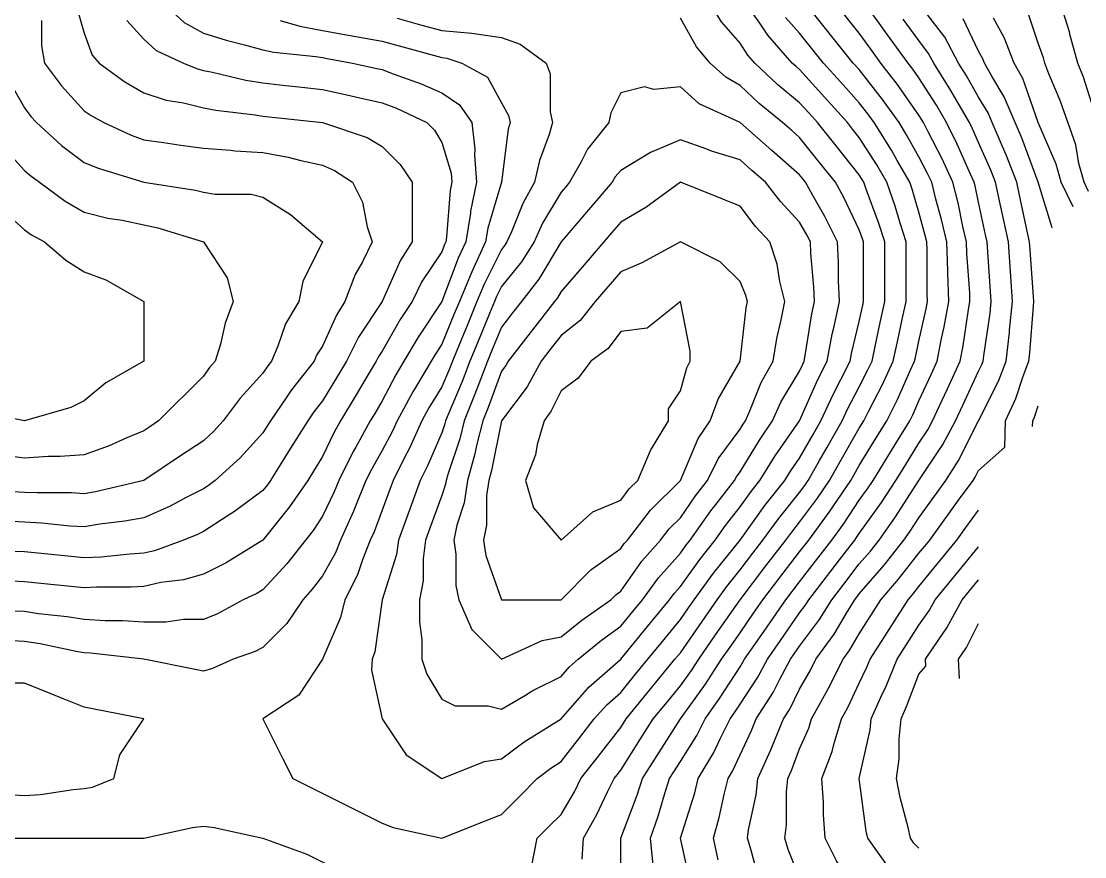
# Model space of a CAD drawing. Header units: inches. Extents: x 794995 to 811195, y 2485918 to 2508058.
# Drawn here: x 808254 to 808789, y 2499409 to 2499829 of the extents above; entities that cross this region are included whole.
import ezdxf

# ---------------------------------------------------------------- set-up
doc = ezdxf.new("R2010")
doc.units = ezdxf.units.IN
doc.header["$MEASUREMENT"] = 0
doc.layers.add('contour', color=7, linetype='Continuous')

msp = doc.modelspace()

# ---------------------------------------------------------------- linework, layer by layer
at = {"layer": 'contour'}
for points in [[(808790.5, 2499743.71), (808788.24, 2499748.36), (808785.69, 2499757.84), (808784.05, 2499767.25), (808776.27, 2499789.47), (808770.61, 2499802.91), (808768.49, 2499808.36), (808767.77, 2499810.97), (808765.16, 2499818.36), (808760.16, 2499833.36), (808757.66, 2499838.36), (808751.83, 2499851.7), (808750.87, 2499854.08), (808743.73, 2499868.36), (808743.73, 2499898.36), (808750.16, 2499913.36), (808759.16, 2499928.36), (808762.16, 2499931.36), (808765.16, 2499934.36), (808776.59, 2499946.93), (808785.16, 2499958.36), (808789.7, 2499963.82)], [(808795.16, 2499778.36), (808787.96, 2499801.16), (808785.16, 2499808.36), (808781.31, 2499822.21), (808780.87, 2499824.08), (808776.41, 2499838.36), (808774.63, 2499847.84), (808765.16, 2499868.36), (808765.16, 2499898.36), (808779.28, 2499914.24), (808789.16, 2499928.36)], [(808325.16, 2499838.36), (808335.56, 2499828.76), (808345.16, 2499823.36), (808356.59, 2499819.79), (808365.93, 2499817.59), (808375.16, 2499815.03), (808380.61, 2499813.82), (808401.83, 2499811.69), (808405.16, 2499811.09), (808407.47, 2499810.67), (808420.16, 2499808.36), (808432.43, 2499805.63), (808435.16, 2499805.03), (808440.61, 2499802.91), (808454.72, 2499797.93), (808465.16, 2499793.36), (808474.05, 2499787.25), (808480.16, 2499778.36), (808481.83, 2499765.03), (808481.52, 2499762), (808482.66, 2499748.36), (808479.64, 2499733.88), (808479.56, 2499732.76), (808477.16, 2499718.36), (808473.34, 2499710.18), (808465.16, 2499688.36), (808453.16, 2499670.36), (808446.07, 2499658.36), (808442.02, 2499651.5), (808435.16, 2499638.36), (808431.41, 2499632.11), (808429.16, 2499628.36), (808421.83, 2499615.03), (808420.61, 2499612.91), (808413.34, 2499598.36), (808410.97, 2499592.56), (808405.16, 2499580.36), (808400.36, 2499573.16), (808396.59, 2499568.36), (808387.16, 2499556.36), (808375.16, 2499543.36), (808372, 2499541.52), (808365.16, 2499538.36), (808352.22, 2499531.3), (808345.16, 2499528.36), (808335.16, 2499528.36), (808326.41, 2499527.11), (808315.16, 2499527.11), (808304.57, 2499527.77), (808295.75, 2499527.77), (808285.16, 2499528.36), (808276.59, 2499529.79), (808262.22, 2499531.3), (808255.16, 2499532.36), (808249.44, 2499532.65)], [(808281.83, 2499835.03), (808285.16, 2499823.36), (808289.16, 2499812.36), (808292.66, 2499808.36), (808305.69, 2499798.89), (808315.16, 2499793.36), (808326.41, 2499789.61), (808335.16, 2499788.36), (808345.16, 2499785.86), (808351.47, 2499784.68), (808371.16, 2499782.36), (808375.16, 2499781.69), (808405.16, 2499778.36), (808427.66, 2499770.86), (808435.16, 2499766.36), (808444.16, 2499757.36), (808450.16, 2499748.36), (808450.16, 2499718.36), (808444.39, 2499709.13), (808435.16, 2499688.36), (808423.16, 2499670.36), (808417.16, 2499658.36), (808412.66, 2499650.86), (808405.16, 2499638.36), (808400.71, 2499632.81), (808397.66, 2499628.36), (808389.01, 2499614.51), (808385.16, 2499608.36), (808378.91, 2499598.36), (808377.38, 2499596.14), (808375.16, 2499593.36), (808360.87, 2499582.65), (808357.16, 2499580.36), (808345.16, 2499572.65), (808342.3, 2499571.22), (808335.16, 2499568.36), (808320.61, 2499562.91), (808315.16, 2499561.69), (808308.1, 2499561.3), (808293.73, 2499559.79), (808285.16, 2499559.36), (808276.98, 2499560.18), (808261.83, 2499561.69), (808255.16, 2499562.36), (808249.44, 2499562.65)], [(808507.16, 2499388.36), (808513.16, 2499418.36), (808519.16, 2499424.36), (808525.16, 2499430.36), (808531.83, 2499441.69), (808535.16, 2499448.36), (808543.91, 2499459.61), (808555.16, 2499474.08), (808557.89, 2499478.36), (808582.43, 2499508.36), (808585.16, 2499511.69), (808596.07, 2499527.45), (808603.62, 2499538.36), (808608.49, 2499545.03), (808615.16, 2499553.36), (808621.68, 2499561.84), (808626.7, 2499568.36), (808634.49, 2499579.03), (808645.16, 2499592.36), (808647.71, 2499595.81), (808649.45, 2499598.36), (808655.16, 2499608.36), (808658.79, 2499614.72), (808666.59, 2499628.36), (808669.31, 2499634.22), (808675.16, 2499645.5), (808679.55, 2499653.97), (808681.59, 2499658.36), (808683.34, 2499666.54), (808685.75, 2499677.77), (808688.02, 2499688.36), (808688.02, 2499718.36), (808684.89, 2499728.09), (808678.69, 2499744.83), (808677.47, 2499748.36), (808676.62, 2499749.82), (808675.16, 2499752.11), (808663.49, 2499766.69), (808654.16, 2499778.36), (808649.9, 2499783.1), (808645.16, 2499788.36), (808634.25, 2499797.45), (808622.66, 2499808.36), (808619.16, 2499812.36), (808615.16, 2499818.36), (808605.93, 2499829.13), (808600.16, 2499838.36)], [(808535.75, 2499407.77), (808536.41, 2499418.36), (808543.16, 2499430.36), (808548.49, 2499441.69), (808551.83, 2499448.36), (808553.28, 2499450.24), (808555.16, 2499452.65), (808565.16, 2499468.36), (808571.52, 2499478.36), (808577.66, 2499485.86), (808585.16, 2499495.03), (808590.74, 2499502.78), (808594.39, 2499508.36), (808602.89, 2499520.63), (808615.16, 2499538.36), (808628.2, 2499555.32), (808638.24, 2499568.36), (808641.16, 2499572.36), (808645.16, 2499577.36), (808654.09, 2499589.42), (808660.16, 2499598.36), (808665.61, 2499607.91), (808675.16, 2499624.61), (808677.47, 2499628.36), (808679.77, 2499632.98), (808686.87, 2499646.65), (808692.3, 2499658.36), (808694.57, 2499668.95), (808696.98, 2499680.18), (808698.73, 2499688.36), (808698.73, 2499718.36), (808695.69, 2499727.84), (808693.16, 2499736.36), (808689.01, 2499748.36), (808683.94, 2499757.14), (808675.16, 2499770.86), (808671.83, 2499775.03), (808669.16, 2499778.36), (808657.79, 2499790.99), (808645.16, 2499805.03), (808643.34, 2499806.54), (808641.41, 2499808.36), (808629.16, 2499822.36), (808625.16, 2499828.36), (808618.16, 2499838.36)], [(808571.52, 2499404.72), (808570.16, 2499418.36), (808574.05, 2499429.47), (808577.16, 2499440.36), (808579.7, 2499448.36), (808581.83, 2499451.69), (808585.16, 2499456.93), (808593.49, 2499470.03), (808597.66, 2499478.36), (808604.91, 2499488.61), (808615.16, 2499504.61), (808616.66, 2499506.86), (808617.47, 2499508.36), (808622.66, 2499515.86), (808628.79, 2499524.72), (808638.24, 2499538.36), (808645.16, 2499547.36), (808654.29, 2499559.23), (808661.31, 2499568.36), (808667.16, 2499576.36), (808675.16, 2499588.36), (808679.34, 2499594.18), (808682.08, 2499598.36), (808690.87, 2499612.65), (808693.16, 2499616.36), (808700.54, 2499628.36), (808702.08, 2499631.44), (808705.16, 2499638.36), (808711.47, 2499652.05), (808714.39, 2499658.36), (808716.59, 2499669.79), (808717.89, 2499675.63), (808720.16, 2499688.36), (808719.64, 2499702.84), (808719.64, 2499703.88), (808719.16, 2499718.36), (808716.51, 2499729.71), (808713.73, 2499739.79), (808711.59, 2499748.36), (808709.55, 2499752.75), (808705.16, 2499761.22), (808699, 2499772.21), (808695.16, 2499778.36), (808686.87, 2499790.07), (808675.16, 2499805.03), (808672.16, 2499808.36), (808648.16, 2499838.36)], [(808590.61, 2499393.82), (808585.16, 2499418.36), (808592.36, 2499441.16), (808594.16, 2499448.36), (808602.03, 2499461.49), (808605.16, 2499468.36), (808610.16, 2499478.36), (808612.23, 2499481.29), (808615.16, 2499485.86), (808624.16, 2499499.36), (808629.01, 2499508.36), (808635.61, 2499517.91), (808645.16, 2499531.69), (808648.02, 2499535.5), (808649.77, 2499538.36), (808660.81, 2499552.71), (808665.16, 2499558.36), (808672.85, 2499568.36), (808673.83, 2499569.69), (808675.16, 2499571.69), (808686.32, 2499587.2), (808693.62, 2499598.36), (808698.02, 2499605.5), (808705.16, 2499617.11), (808709.66, 2499623.86), (808712.08, 2499628.36), (808718.02, 2499641.22), (808719.37, 2499644.15), (808725.93, 2499658.36), (808727.42, 2499666.1), (808729.94, 2499683.14), (808730.87, 2499688.36), (808730.71, 2499692.81), (808729.35, 2499712.56), (808729.16, 2499718.36), (808727.33, 2499726.19), (808724.87, 2499738.08), (808722.3, 2499748.36), (808716.87, 2499760.07), (808709.77, 2499773.75), (808707.47, 2499778.36), (808706.62, 2499779.82), (808705.16, 2499782.11), (808694.39, 2499797.59), (808686.07, 2499808.36), (808681.47, 2499814.68), (808675.16, 2499823.36), (808663.16, 2499838.36)], [(808604.25, 2499407.45), (808601.83, 2499418.36), (808604.72, 2499428.8), (808607.16, 2499440.36), (808609.16, 2499448.36), (808611.41, 2499452.11), (808615.16, 2499460.36), (808620.97, 2499472.56), (808623.34, 2499478.36), (808631.83, 2499491.7), (808635.16, 2499498.36), (808640.54, 2499508.36), (808642.43, 2499511.09), (808645.16, 2499515.03), (808655.16, 2499528.36), (808661.31, 2499538.36), (808667.33, 2499546.19), (808675.16, 2499556.36), (808680.74, 2499562.78), (808685.16, 2499568.36), (808693.45, 2499580.07), (808705.16, 2499598.36), (808717.16, 2499616.36), (808723.62, 2499628.36), (808727.26, 2499636.26), (808735.16, 2499653.36), (808736.83, 2499656.7), (808737.47, 2499658.36), (808737.77, 2499660.97), (808740.97, 2499682.56), (808741.59, 2499688.36), (808739.45, 2499718.36), (808738.69, 2499721.89), (808735.16, 2499738.36), (808733.45, 2499746.65), (808733.02, 2499748.36), (808731.16, 2499752.36), (808724.39, 2499767.59), (808719.01, 2499778.36), (808713.94, 2499787.14), (808705.16, 2499800.86), (808702.08, 2499805.28), (808699.7, 2499808.36), (808689.37, 2499822.57), (808685.16, 2499828.36), (808677.89, 2499838.36)], [(808645.16, 2499398.36), (808639.44, 2499412.65), (808637.66, 2499418.36), (808638.49, 2499425.03), (808638.49, 2499441.69), (808639.16, 2499448.36), (808641.02, 2499452.5), (808645.16, 2499463.36), (808649.77, 2499473.75), (808651.16, 2499478.36), (808658.49, 2499491.7), (808659.7, 2499493.82), (808666.98, 2499508.36), (808670.42, 2499513.1), (808675.16, 2499521.22), (808686.07, 2499538.36), (808694.91, 2499548.61), (808705.16, 2499561.69), (808708.16, 2499565.36), (808710.61, 2499568.36), (808720.95, 2499582.57), (808725.16, 2499588.36), (808732.43, 2499598.36), (808733.49, 2499600.03), (808735.16, 2499603.36), (808748.39, 2499615.13), (808748.79, 2499628.36), (808753.91, 2499639.61), (808757.66, 2499650.86), (808760.54, 2499658.36), (808761.02, 2499662.5), (808762.76, 2499685.96), (808763.02, 2499688.36), (808762.85, 2499690.67), (808761.16, 2499714.36), (808760.87, 2499718.36), (808759.7, 2499723.82), (808756.34, 2499739.54), (808754.45, 2499748.36), (808749.01, 2499762.21), (808747.16, 2499766.36), (808742.08, 2499778.36), (808740.02, 2499783.23), (808735.16, 2499791.22), (808729, 2499802.21), (808725.16, 2499808.36), (808718.13, 2499821.33), (808705.16, 2499838.36)], [(808383.73, 2499829.79), (808393.62, 2499826.82), (808405.16, 2499824.72), (808419.01, 2499822.21), (808435.16, 2499819.27), (808443.73, 2499816.93), (808465.16, 2499811.09), (808467.66, 2499810.86), (808475.16, 2499808.36), (808488.1, 2499801.3), (808495.16, 2499788.36), (808498.69, 2499781.89), (808499.45, 2499778.36), (808498.49, 2499775.03), (808495.16, 2499748.36), (808488.3, 2499725.22), (808487.16, 2499718.36), (808480.16, 2499703.36), (808473.98, 2499688.36), (808471.41, 2499682.11), (808465.16, 2499666.93), (808461.73, 2499661.79), (808459.7, 2499658.36), (808451.83, 2499645.03), (808450.56, 2499642.96), (808442.66, 2499628.36), (808440.3, 2499623.22), (808435.16, 2499613.36), (808429.7, 2499603.82), (808426.98, 2499598.36), (808421.31, 2499584.51), (808420.68, 2499582.84), (808414.16, 2499568.36), (808411.59, 2499561.93), (808405.16, 2499550.36), (808399.94, 2499543.58), (808395.16, 2499538.36), (808387.16, 2499526.36), (808375.16, 2499514.36), (808371.16, 2499512.36), (808360.16, 2499508.36), (808349.77, 2499503.75), (808345.16, 2499502.36), (808340.16, 2499503.36), (808315.16, 2499508.36), (808288.32, 2499511.52), (808285.16, 2499511.69), (808281.16, 2499512.36), (808262.98, 2499516.19), (808255.16, 2499517.36), (808245.69, 2499517.84)], [(808306.59, 2499829.79), (808315.16, 2499820.36), (808321.47, 2499814.68), (808335.16, 2499808.36), (808342.16, 2499805.36), (808345.16, 2499804.61), (808349.77, 2499803.75), (808366.59, 2499799.79), (808375.16, 2499798.36), (808386.41, 2499797.11), (808393.16, 2499796.36), (808405.16, 2499795.03), (808418.79, 2499792), (808422.3, 2499791.22), (808435.16, 2499788.36), (808442.36, 2499785.56), (808457.66, 2499778.36), (808461.41, 2499774.61), (808465.16, 2499768.36), (808469.77, 2499752.98), (808470.16, 2499748.36), (808469.3, 2499744.22), (808467.56, 2499720.76), (808467.16, 2499718.36), (808466.52, 2499717), (808465.16, 2499713.36), (808455.16, 2499698.36), (808450.16, 2499688.36), (808444.25, 2499679.27), (808435.16, 2499663.36), (808433.16, 2499660.36), (808432.16, 2499658.36), (808427.66, 2499650.86), (808422.03, 2499641.49), (808414.16, 2499628.36), (808410.97, 2499622.56), (808405.16, 2499610.36), (808400.54, 2499602.98), (808397.66, 2499598.36), (808388.49, 2499585.03), (808375.16, 2499568.36), (808356.59, 2499556.93), (808345.16, 2499551.22), (808335.16, 2499548.36), (808323.73, 2499546.93), (808315.16, 2499545.03), (808308.84, 2499544.68), (808291.47, 2499544.68), (808285.16, 2499544.36), (808278.49, 2499545.03), (808263.34, 2499546.54), (808255.16, 2499547.36), (808245.69, 2499547.84)], [(808263.73, 2499829.79), (808263.73, 2499816.93), (808265.16, 2499808.36), (808273.73, 2499796.93), (808285.16, 2499784.36), (808288.69, 2499781.89), (808295.16, 2499778.36), (808308.84, 2499772.05), (808315.16, 2499769.79), (808325.16, 2499768.36), (808333.91, 2499767.11), (808345.16, 2499765.5), (808359.01, 2499764.51), (808361.04, 2499764.24), (808375.16, 2499763.36), (808387.79, 2499760.99), (808394.25, 2499759.27), (808405.16, 2499756.93), (808411.16, 2499754.36), (808420.16, 2499748.36), (808425.16, 2499738.36), (808427.66, 2499725.86), (808430.16, 2499718.36), (808425.16, 2499708.36), (808421.52, 2499702), (808416.41, 2499688.36), (808412.08, 2499681.44), (808405.16, 2499665.86), (808402.16, 2499661.36), (808400.87, 2499658.36), (808389.56, 2499643.96), (808387.16, 2499640.36), (808378.91, 2499628.36), (808377.47, 2499626.05), (808375.16, 2499622.36), (808363.73, 2499609.79), (808351.16, 2499598.36), (808347.77, 2499595.75), (808345.16, 2499594.08), (808336.59, 2499589.79), (808328.2, 2499585.32), (808315.16, 2499579.61), (808305.69, 2499577.84), (808293.16, 2499576.36), (808285.16, 2499575.03), (808278.1, 2499575.42), (808263.73, 2499576.93), (808255.16, 2499577.36), (808245.69, 2499577.84)], [(808442.66, 2499830.86), (808454.45, 2499827.65), (808465.16, 2499824.72), (808480.16, 2499823.36), (808495.16, 2499821.22), (808504.63, 2499817.84), (808517.66, 2499808.36), (808519.7, 2499802.91), (808519.7, 2499783.82), (808520.87, 2499778.36), (808519.16, 2499772.36), (808514.25, 2499759.27), (808511.83, 2499748.36), (808505.87, 2499737.65), (808500.16, 2499723.36), (808497.89, 2499718.36), (808496.83, 2499716.7), (808495.16, 2499714.61), (808486.41, 2499697.11), (808482.81, 2499688.36), (808477.66, 2499675.86), (808474.16, 2499667.36), (808470.45, 2499658.36), (808468.99, 2499654.53), (808465.16, 2499645.5), (808458.67, 2499634.85), (808455.16, 2499628.36), (808448.87, 2499614.65), (808446.07, 2499609.27), (808440.61, 2499598.36), (808439.16, 2499594.36), (808435.16, 2499583.36), (808431.02, 2499572.5), (808429.16, 2499568.36), (808425.16, 2499558.36), (808422.66, 2499550.86), (808416.41, 2499538.36), (808414.16, 2499529.36), (808405.16, 2499508.36), (808393.16, 2499490.36), (808375.16, 2499478.36), (808385.16, 2499458.36), (808390.16, 2499448.36), (808435.16, 2499425.86), (808440.61, 2499423.82), (808465.16, 2499418.36), (808486.59, 2499426.93), (808495.16, 2499430.36), (808504.16, 2499439.36), (808513.16, 2499448.36), (808519.94, 2499453.58), (808525.16, 2499456.93), (808534.53, 2499468.99), (808541.83, 2499478.36), (808548.1, 2499485.42), (808555.16, 2499491.7), (808562.66, 2499500.86), (808568.79, 2499508.36), (808576.16, 2499517.36), (808585.16, 2499528.36), (808589.25, 2499534.27), (808592.08, 2499538.36), (808601.83, 2499551.7), (808615.16, 2499568.36), (808627.72, 2499585.8), (808637.66, 2499598.36), (808640.54, 2499602.98), (808645.16, 2499609.61), (808651.98, 2499621.54), (808655.87, 2499628.36), (808661.99, 2499641.53), (808665.93, 2499649.13), (808670.54, 2499658.36), (808671.29, 2499662.23), (808675.16, 2499678.36), (808676.92, 2499686.6), (808677.3, 2499688.36), (808677.3, 2499718.36), (808676.78, 2499719.98), (808675.16, 2499724.36), (808667.42, 2499740.62), (808663.16, 2499748.36), (808655.16, 2499758.36), (808645.16, 2499770.86), (808641.16, 2499774.36), (808636.59, 2499778.36), (808624.84, 2499788.04), (808615.16, 2499797.11), (808607.96, 2499801.16), (808600.16, 2499808.36), (808593.34, 2499816.54), (808585.16, 2499830.86)], [(808555.16, 2499388.36), (808555.16, 2499418.36), (808563.44, 2499440.09), (808566.07, 2499448.36), (808573.49, 2499460.03), (808585.16, 2499478.36), (808597.72, 2499495.8), (808605.93, 2499508.36), (808609.7, 2499513.82), (808615.16, 2499521.7), (808621.98, 2499531.54), (808626.7, 2499538.36), (808634.72, 2499548.8), (808645.16, 2499562.36), (808647.77, 2499565.75), (808649.77, 2499568.36), (808660.49, 2499583.03), (808661.83, 2499585.03), (808670.87, 2499598.36), (808672.43, 2499601.09), (808675.16, 2499605.86), (808683.73, 2499619.79), (808689.01, 2499628.36), (808694.39, 2499639.13), (808701.16, 2499654.36), (808703.02, 2499658.36), (808703.39, 2499660.13), (808705.16, 2499668.36), (808708.8, 2499684.72), (808709.45, 2499688.36), (808709.3, 2499692.5), (808709.3, 2499714.22), (808709.16, 2499718.36), (808708.4, 2499721.6), (808705.16, 2499733.36), (808701.73, 2499744.93), (808700.54, 2499748.36), (808694.25, 2499759.27), (808691.31, 2499764.51), (808682.66, 2499778.36), (808679.55, 2499782.75), (808675.16, 2499788.36), (808665.69, 2499798.89), (808657.16, 2499808.36), (808645.16, 2499823.36), (808638.1, 2499831.3)], [(808624.63, 2499397.84), (808620.61, 2499412.91), (808618.91, 2499418.36), (808619.45, 2499422.65), (808623.34, 2499440.18), (808624.16, 2499448.36), (808630.68, 2499462.84), (808631.31, 2499464.51), (808636.98, 2499478.36), (808640.16, 2499483.36), (808645.16, 2499493.36), (808650.61, 2499502.91), (808653.34, 2499508.36), (808662.53, 2499520.99), (808669.16, 2499532.36), (808672.85, 2499538.36), (808675.16, 2499541.36), (808687.72, 2499555.8), (808697.66, 2499568.36), (808700.77, 2499572.75), (808705.16, 2499579.61), (808713.05, 2499590.47), (808718.79, 2499598.36), (808725.16, 2499608.36), (808735.16, 2499628.36), (808745.16, 2499648.36), (808749.01, 2499658.36), (808750.68, 2499672.84), (808750.76, 2499673.96), (808752.3, 2499688.36), (808750.16, 2499718.36), (808747.51, 2499730.71), (808746.07, 2499737.45), (808743.73, 2499748.36), (808741.31, 2499754.52), (808735.16, 2499768.36), (808732.08, 2499775.28), (808730.54, 2499778.36), (808724.25, 2499789.27), (808721.31, 2499794.51), (808712.66, 2499808.36), (808710.02, 2499813.23), (808705.16, 2499819.61), (808697.26, 2499830.47)], [(808772.26, 2499725.47), (808765.16, 2499748.36), (808757.05, 2499770.25), (808753.62, 2499778.36), (808748.13, 2499791.33), (808741.83, 2499801.69), (808738.16, 2499808.36), (808737.3, 2499810.5), (808735.16, 2499814.36), (808727.42, 2499830.62)], [(808782.74, 2499735.95), (808776.7, 2499748.36), (808774.25, 2499757.45), (808765.16, 2499778.36), (808757.42, 2499800.62), (808753.16, 2499808.36), (808748.02, 2499821.22), (808742.66, 2499830.86)], [(808246.98, 2499800.18), (808255.16, 2499785.86), (808258.32, 2499781.52), (808261.16, 2499778.36), (808273.73, 2499766.93), (808285.16, 2499758.36), (808292.22, 2499755.42), (808315.16, 2499748.36), (808341.16, 2499744.36), (808345.16, 2499743.36), (808351.16, 2499742.36), (808369.16, 2499742.36), (808375.16, 2499740.86), (808389.01, 2499732.21), (808405.16, 2499718.36), (808395.16, 2499698.36), (808393.16, 2499688.36), (808386.41, 2499677.11), (808382.66, 2499665.86), (808379.45, 2499658.36), (808377.56, 2499655.96), (808375.16, 2499652.36), (808363.73, 2499639.79), (808355.16, 2499628.36), (808350.38, 2499623.14), (808345.16, 2499618.36), (808333.16, 2499610.36), (808315.16, 2499598.36), (808290.87, 2499592.65), (808285.16, 2499591.69), (808278.84, 2499592.05), (808261.47, 2499592.05), (808255.16, 2499592.36), (808249.44, 2499592.65)], [(808243.73, 2499766.93), (808255.16, 2499754.36), (808258.32, 2499751.52), (808262.66, 2499748.36), (808275.69, 2499738.89), (808285.16, 2499733.36), (808297.16, 2499730.36), (808304.25, 2499729.27), (808315.16, 2499726.93), (808322.22, 2499725.42), (808345.16, 2499718.36), (808357.16, 2499700.36), (808360.16, 2499688.36), (808356.07, 2499677.45), (808353.73, 2499666.93), (808351.16, 2499658.36), (808348.32, 2499655.2), (808345.16, 2499650.86), (808322.66, 2499628.36), (808318.16, 2499625.36), (808315.16, 2499623.36), (808306.59, 2499619.79), (808297.79, 2499615.73), (808285.16, 2499611.22), (808273.16, 2499610.36), (808267.16, 2499610.36), (808255.16, 2499609.61), (808242.3, 2499611.22)], [(808242.53, 2499735.73), (808255.16, 2499724.36), (808258.69, 2499721.89), (808265.16, 2499718.36), (808275.93, 2499709.13), (808285.16, 2499703.36), (808296.07, 2499699.27), (808315.16, 2499688.36), (808315.16, 2499658.36), (808296.07, 2499647.45), (808285.16, 2499638.36), (808278.49, 2499635.03), (808255.16, 2499628.36), (808230.16, 2499633.36)], [(808762.35, 2499625.55), (808762.43, 2499628.36), (808763.28, 2499630.24), (808765.16, 2499635.86)], [(808705.16, 2499366.93), (808675.16, 2499388.36), (808663.73, 2499406.93), (808658.02, 2499418.36), (808657.16, 2499430.36), (808657.16, 2499436.36), (808656.41, 2499448.36), (808661.52, 2499462), (808662.3, 2499465.5), (808666.16, 2499478.36), (808669.35, 2499484.17), (808675.16, 2499496.36), (808679.03, 2499504.49), (808680.61, 2499508.36), (808699.7, 2499538.36), (808702.23, 2499541.29), (808705.16, 2499545.03), (808715.66, 2499557.86), (808724.25, 2499568.36), (808728.84, 2499574.68), (808735.16, 2499583.36)], [(808705.16, 2499388.36), (808690.16, 2499403.36), (808679.45, 2499418.36), (808678.69, 2499421.89), (808675.16, 2499448.36), (808680.61, 2499472.91), (808681.16, 2499478.36), (808686.07, 2499489.27), (808688.71, 2499494.81), (808694.25, 2499508.36), (808705.16, 2499525.5), (808710.45, 2499533.07), (808713.34, 2499538.36), (808723.16, 2499550.36), (808735.16, 2499565.03)], [(808705.16, 2499413.36), (808702.66, 2499415.86), (808700.87, 2499418.36), (808699.7, 2499423.82), (808695.69, 2499438.89), (808693.91, 2499448.36), (808695.16, 2499458.36), (808695.16, 2499468.36), (808696.16, 2499478.36), (808698.95, 2499484.57), (808705.16, 2499500.86), (808708.62, 2499504.9), (808708.49, 2499508.36), (808715.16, 2499518.36), (808719.28, 2499524.24), (808726.98, 2499538.36), (808730.66, 2499542.86), (808735.16, 2499548.36)], [(808725.52, 2499498.72), (808725.16, 2499508.36), (808729.16, 2499514.36), (808735.16, 2499526.36)], [(808247.16, 2499440.36), (808255.16, 2499439.79), (808263.16, 2499440.36), (808279.7, 2499442.91), (808285.16, 2499443.36), (808289.45, 2499444.08), (808300.16, 2499448.36), (808303.16, 2499460.36), (808315.16, 2499478.36), (808290.16, 2499483.36), (808285.16, 2499484.36), (808275.16, 2499488.36), (808268.02, 2499491.22), (808255.16, 2499496.36), (808225.16, 2499496.36)], [(808225.16, 2499418.36), (808315.16, 2499418.36), (808339.7, 2499423.82), (808345.16, 2499424.36), (808350.61, 2499423.82), (808375.16, 2499418.36), (808397.16, 2499410.36), (808417.16, 2499400.36)]]:
    msp.add_lwpolyline(points, dxfattribs=at)
for points in [[(808465.16, 2499448.36), (808486.59, 2499456.93), (808495.16, 2499458.36), (808506.59, 2499466.93), (808525.16, 2499478.36), (808539.16, 2499494.36), (808555.16, 2499508.36), (808568.66, 2499524.86), (808579.7, 2499538.36), (808582, 2499541.52), (808585.16, 2499545.03), (808594.93, 2499558.59), (808602.66, 2499568.36), (808607.84, 2499575.68), (808615.16, 2499585.03), (808620.74, 2499592.78), (808625.16, 2499598.36), (808632.85, 2499610.67), (808645.16, 2499628.36), (808654.39, 2499649.13), (808659.01, 2499658.36), (808661.61, 2499671.91), (808662.53, 2499675.73), (808665.16, 2499688.36), (808664.72, 2499698.8), (808664.72, 2499707.93), (808664.25, 2499718.36), (808657.89, 2499731.09), (808651.83, 2499741.69), (808648.16, 2499748.36), (808646.83, 2499750.03), (808645.16, 2499752.11), (808631.16, 2499764.36), (808615.16, 2499778.36), (808594.63, 2499787.84), (808585.16, 2499796.36), (808571.83, 2499795.03), (808567.16, 2499796.36), (808555.16, 2499793.36), (808550.16, 2499783.36), (808549.16, 2499778.36), (808538.49, 2499765.03), (808535.16, 2499758.36), (808529.45, 2499748.36), (808527.47, 2499746.05), (808525.16, 2499743.36), (808515.78, 2499727.74), (808511.52, 2499718.36), (808505.16, 2499708.36), (808495.16, 2499695.86), (808492.66, 2499690.86), (808491.63, 2499688.36), (808489.16, 2499682.36), (808483.91, 2499669.61), (808479.28, 2499658.36), (808475.37, 2499648.15), (808468.32, 2499631.52), (808467.03, 2499628.36), (808466.66, 2499626.86), (808465.16, 2499622.36), (808457.89, 2499605.63), (808454.25, 2499598.36), (808449.16, 2499584.36), (808448.02, 2499581.22), (808443.34, 2499568.36), (808442.36, 2499561.16), (808435.16, 2499538.36), (808431.41, 2499512.11), (808430.16, 2499508.36), (808429.7, 2499502.91), (808435.16, 2499478.36), (808447.16, 2499460.36)], [(808525.16, 2499499.79), (808529.16, 2499504.36), (808533.73, 2499508.36), (808545.48, 2499518.04), (808555.16, 2499525.03), (808561.16, 2499532.36), (808566.07, 2499538.36), (808574.11, 2499549.41), (808585.16, 2499561.69), (808587.95, 2499565.57), (808590.16, 2499568.36), (808600.53, 2499583), (808603.16, 2499586.36), (808612.43, 2499598.36), (808613.34, 2499600.18), (808615.16, 2499602.65), (808624.89, 2499618.63), (808631.52, 2499628.36), (808635.78, 2499637.74), (808645.16, 2499653.36), (808646.7, 2499656.82), (808647.47, 2499658.36), (808648.02, 2499661.22), (808651.37, 2499682.15), (808652.66, 2499688.36), (808652.36, 2499695.56), (808650.87, 2499712.65), (808650.61, 2499718.36), (808648.8, 2499722), (808645.16, 2499728.36), (808635.56, 2499738.76), (808628.02, 2499748.36), (808621.16, 2499754.36), (808615.16, 2499759.61), (808600.87, 2499764.08), (808598.49, 2499765.03), (808585.16, 2499769.79), (808570.16, 2499763.36), (808555.16, 2499754.36), (808552.43, 2499751.09), (808550.87, 2499748.36), (808539.01, 2499734.51), (808525.16, 2499718.36), (808513.91, 2499699.61), (808505.16, 2499688.36), (808500.78, 2499682.74), (808495.16, 2499675.5), (808490.16, 2499663.36), (808488.1, 2499658.36), (808483.73, 2499646.93), (808481.83, 2499641.7), (808476.41, 2499628.36), (808474.16, 2499619.36), (808468.16, 2499601.36), (808467.3, 2499598.36), (808467.03, 2499596.49), (808465.16, 2499590.86), (808459.16, 2499574.36), (808456.98, 2499568.36), (808455.69, 2499558.89), (808455.69, 2499547.84), (808453.91, 2499538.36), (808453.91, 2499527.11), (808455.16, 2499518.36), (808455.16, 2499508.36), (808457.66, 2499500.86), (808465.16, 2499488.36), (808471.83, 2499485.03), (808488.49, 2499485.03), (808495.16, 2499483.36), (808507.16, 2499490.36), (808510.87, 2499492.65)], [(808495.16, 2499508.36), (808515.69, 2499517.84), (808525.16, 2499519.61), (808535.5, 2499528.02), (808550.16, 2499538.36), (808552.66, 2499540.86), (808555.16, 2499542.65), (808565.75, 2499557.77), (808575.16, 2499568.36), (808579.53, 2499573.99), (808585.16, 2499579.61), (808592.85, 2499590.67), (808598.79, 2499598.36), (808604.25, 2499609.27), (808615.16, 2499624.08), (808616.78, 2499626.74), (808617.89, 2499628.36), (808620.16, 2499633.36), (808625.87, 2499647.65), (808631.83, 2499658.36), (808633.73, 2499669.79), (808635.93, 2499679.13), (808637.66, 2499688.36), (808635.16, 2499698.36), (808633.91, 2499707.11), (808630.16, 2499718.36), (808622.98, 2499726.19), (808615.16, 2499736.36), (808606.59, 2499739.79), (808585.16, 2499748.36), (808567.79, 2499735.73), (808555.16, 2499728.36), (808550.54, 2499722.98), (808546.59, 2499718.36), (808536.7, 2499706.82), (808525.16, 2499693.36), (808523.28, 2499690.24), (808521.83, 2499688.36), (808498.49, 2499658.36), (808497.3, 2499656.22), (808495.16, 2499653.36), (808488.49, 2499635.03), (808485.78, 2499628.36), (808482.66, 2499615.86), (808481.83, 2499611.7), (808478.02, 2499598.36), (808476.41, 2499587.11), (808472.66, 2499575.86), (808471.16, 2499568.36), (808472.22, 2499561.3), (808472.22, 2499545.42), (808473.73, 2499538.36), (808480.16, 2499523.36)], [(808525.16, 2499538.36), (808540.16, 2499553.36), (808555.16, 2499564.08), (808556.92, 2499566.6), (808558.49, 2499568.36), (808570.16, 2499583.36), (808585.16, 2499598.36), (808594.05, 2499619.47), (808600.16, 2499628.36), (808604.25, 2499639.27), (808615.16, 2499658.36), (808618.32, 2499685.2), (808618.91, 2499688.36), (808618.16, 2499691.36), (808615.16, 2499698.36), (808605.16, 2499708.36), (808585.16, 2499718.36), (808565.75, 2499707.77), (808555.16, 2499703.36), (808542.3, 2499688.36), (808534.76, 2499678.76), (808525.16, 2499671.22), (808519.53, 2499663.99), (808515.16, 2499658.36), (808508.02, 2499645.5), (808495.16, 2499628.36), (808490.16, 2499603.36), (808488.73, 2499598.36), (808487.66, 2499590.86), (808487.66, 2499575.86), (808486.16, 2499568.36), (808487.33, 2499560.54), (808495.16, 2499538.36)], [(808525.16, 2499568.36), (808541.04, 2499582.48), (808555.16, 2499588.36), (808559.45, 2499594.08), (808563.73, 2499598.36), (808570.16, 2499613.36), (808579.16, 2499628.36), (808579.16, 2499634.36), (808585.16, 2499643.36), (808588.49, 2499655.03), (808590.16, 2499658.36), (808590.16, 2499663.36), (808585.16, 2499688.36), (808568.49, 2499675.03), (808555.16, 2499673.36), (808548.84, 2499664.68), (808540.16, 2499658.36), (808533.73, 2499649.79), (808525.16, 2499643.36), (808520.16, 2499633.36), (808516.59, 2499628.36), (808513.16, 2499616.36), (808512.3, 2499611.22), (808507.16, 2499598.36), (808511.31, 2499584.51)]]:
    msp.add_lwpolyline(points, close=True, dxfattribs=at)

doc.saveas('drawing.dxf')
